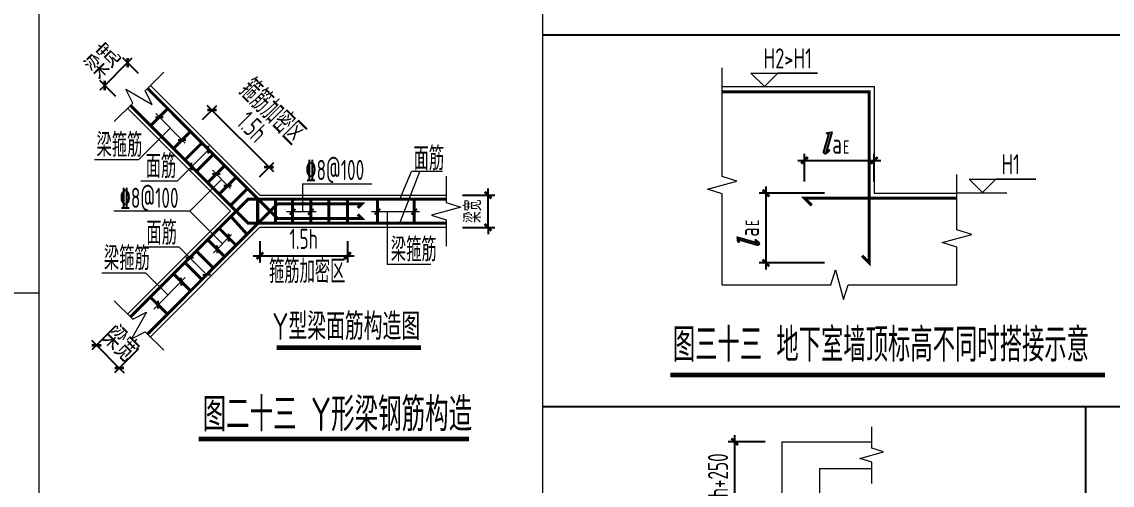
# Model space of a CAD drawing. Extents: x -129922 to 1190196, y -520662 to 139923.
# Drawn here: x -21256 to -5022, y -212319 to -205420 of the extents above; entities that cross this region are included whole.
import ezdxf
from ezdxf.enums import TextEntityAlignment as Align

# ---------------------------------------------------------------- set-up
doc = ezdxf.new("R2010")
doc.units = 0
doc.header["$LTSCALE"] = 1000
doc.header["$MEASUREMENT"] = 0
doc.layers.add('$AUDIT_BAD_LAYER3', color=7, linetype='Continuous')
for name, color, linetype, lineweight in [('S-基础-DIM', 3, 'Continuous', 20), ('S-墙柱-REIN', 1, 'Continuous', 20), ('S-大样-实线', 2, 'Continuous', 20), ('S-大样-标高', 3, 'Continuous', 20), ('S-通用-TAB', 7, 'Continuous', 20), ('S-通用-TEXT', 7, 'Continuous', 20), ('S-通用-THIN', 7, 'Continuous', 20)]:
    doc.layers.add(name, color=color, linetype=linetype, lineweight=lineweight)
doc.styles.add('HZDX', font='tssdeng.shx', dxfattribs={"bigfont": 'tssdchn.shx'})
doc.styles.add('TSSD_Dimension', font='tssdeng.shx', dxfattribs={"width": 0.7, "bigfont": 'HZTXT.SHX'})
doc.styles.add('TSSD_Rein', font='tssdeng.shx', dxfattribs={"width": 0.7, "bigfont": 'hztxt.shx'})
doc.styles.add('TSSD_Rein_300(数字)', font='Tssdeng.shx', dxfattribs={"width": 0.65, "height": 300, "bigfont": 'hztxt.shx'})
doc.styles.add('TSSD_Rein_350（文字）', font='Tssdeng.shx', dxfattribs={"width": 0.65, "height": 350, "bigfont": 'hztxt.shx'})
doc.dimstyles.new('TSSD_20_100', dxfattribs={"dimtxt": 250, "dimasz": 100, "dimexe": 100, "dimexo": 250, "dimgap": 100, "dimtad": 1, "dimdec": 0, "dimlfac": 0.2, "dimzin": 0, "dimdsep": 46, "dimtxsty": 'TSSD_Dimension', "dimblk": 'ARCHTICK', "dimcen": 0, "dimdle": 100, "dimclrt": 7, "dimadec": 0, "dimazin": 0, "dimtfac": 1, "dimtdec": 0, "dimtix": 1, "dimtmove": 2, "dimatfit": 3, "dimfxl": 0, "dimtolj": 1, "dimtzin": 0, "dimarcsym": 0})

# ---------------------------------------------------------------- blocks, each defined once
blk = doc.blocks.new('_ArchTick')
at = {"color": 0, "linetype": 'ByBlock', "const_width": 0.4}
blk.add_lwpolyline([(-0.5, -0.5), (0.5, 0.5)], dxfattribs=at)
blk = doc.blocks.new('*D896')
at = {"layer": '$AUDIT_BAD_LAYER3', "color": 0, "lineweight": -2, "transparency": 16777216}
for p, q in [((293147, 284741), (293147, 285155)), ((294185, 284741), (294185, 285155)), ((293047, 285055), (294285, 285055))]:
    blk.add_line(p, q, dxfattribs=at)
at = {"layer": 'Defpoints', "color": 0, "transparency": 16777216}
for p in [(294185, 285055), (293147, 284491), (294185, 284491)]:
    blk.add_point(p, dxfattribs=at)
at = {"layer": '$AUDIT_BAD_LAYER3', "color": 0, "lineweight": -2, "transparency": 16777216, "xscale": 100, "yscale": 100, "zscale": 100, "rotation": 180}
blk.add_blockref('_ArchTick', (293147, 285055), dxfattribs=at)
at = {"layer": '$AUDIT_BAD_LAYER3', "color": 0, "lineweight": -2, "transparency": 16777216, "xscale": 100, "yscale": 100, "zscale": 100}
blk.add_blockref('_ArchTick', (294185, 285055), dxfattribs=at)
blk = doc.blocks.new('*D897')
at = {"layer": '$AUDIT_BAD_LAYER3', "color": 0, "lineweight": -2, "transparency": 16777216}
for p, q in [((292573, 284667), (292573, 283429)), ((293447, 284567), (292473, 284567)), ((293447, 283529), (292473, 283529))]:
    blk.add_line(p, q, dxfattribs=at)
at = {"layer": 'Defpoints', "color": 0, "transparency": 16777216}
for p in [(293697, 284567), (292573, 283529), (293697, 283529)]:
    blk.add_point(p, dxfattribs=at)
at = {"layer": '$AUDIT_BAD_LAYER3', "color": 0, "lineweight": -2, "transparency": 16777216, "xscale": 100, "yscale": 100, "zscale": 100}
for p, rotation in [((292573, 284567), 90), ((292573, 283529), 270)]:
    blk.add_blockref('_ArchTick', p, dxfattribs=dict(at, rotation=rotation))
blk = doc.blocks.new('L')
blk.add_hatch(color=256).paths.add_polyline_path([(729, 1457), (517, 1424), (520, 1401), (546, 1406), (559, 1406), (573, 1406), (589, 1401), (606, 1393), (610, 1377), (608, 1358), (402, 654), (396, 630), (402, 603), (409, 589), (425, 574), (450, 570), (481, 576), (511, 593), (538, 613), (563, 638), (581, 656), (600, 683), (620, 708), (604, 732), (591, 716), (579, 697), (563, 675), (542, 652), (524, 640), (509, 640), (499, 652), (499, 671), (503, 689)])
blk.add_lwpolyline([(517, 1424), (729, 1457), (503, 689), (499, 671), (499, 652), (509, 640), (524, 640), (542, 652), (563, 675), (579, 697), (591, 716), (604, 732), (620, 708), (600, 683), (581, 656), (563, 638), (538, 613), (511, 593), (481, 576), (450, 570), (425, 574), (409, 589), (402, 603), (396, 630), (402, 654), (608, 1358), (610, 1377), (606, 1393), (589, 1401), (573, 1406), (559, 1406), (546, 1406), (520, 1401), (517, 1424)])
blk = doc.blocks.new('LaE')
at = {"xscale": 0.362879999956931, "yscale": 0.362879999956931, "zscale": 0.362879999956931, "rotation": 4.997341366769869e-08}
blk.add_blockref('L', (79553, 21072), dxfattribs=at)
at = {"style": 'TSSD_Rein', "width": 0.7}
for s, height, p in [('a', 300, (79894, 21278)), ('E', 200, (80031, 21278))]:
    blk.add_text(s, height=height, rotation=0, dxfattribs=at).set_placement(p, align=Align.CENTER)
blk = doc.blocks.new('*D1087')
at = {"layer": 'Defpoints', "color": 0, "transparency": 16777216}
for p in [(-10641, -211672), (-9939, -211672), (-9939, -212671)]:
    blk.add_point(p, dxfattribs=at)
at = {"layer": 'S-基础-DIM', "color": 0, "lineweight": -2, "transparency": 16777216}
for p, q in [((-10189, -211672), (-10741, -211672)), ((-10641, -212771), (-10641, -211572)), ((-10189, -212671), (-10741, -212671))]:
    blk.add_line(p, q, dxfattribs=at)
at = {"layer": 'S-基础-DIM', "color": 0, "lineweight": -2, "transparency": 16777216, "xscale": 100, "yscale": 100, "zscale": 100}
for p, rotation in [((-10641, -211672), 90), ((-10641, -212671), 270)]:
    blk.add_blockref('_ArchTick', p, dxfattribs=dict(at, rotation=rotation))
at = {"layer": 'S-基础-DIM', "color": 7, "transparency": 16777216, "insert": (-10891, -212172), "char_height": 300, "attachment_point": 5, "rotation": 90, "style": 'TSSD_Rein_300(数字)'}
blk.add_mtext('\\A1;h+250', dxfattribs=at)
blk = doc.blocks.new('*D1090')
at = {"layer": 'Defpoints', "color": 0, "transparency": 16777216}
for p in [(-17711, -208434), (-16407, -208434), (-16407, -208902)]:
    blk.add_point(p, dxfattribs=at)
at = {"layer": 'S-基础-DIM', "color": 0, "lineweight": -2, "transparency": 16777216}
for p, q in [((-17711, -208684), (-17711, -209002)), ((-16407, -208684), (-16407, -209002)), ((-17811, -208902), (-16307, -208902))]:
    blk.add_line(p, q, dxfattribs=at)
at = {"layer": 'S-基础-DIM', "color": 0, "lineweight": -2, "transparency": 16777216, "xscale": 100, "yscale": 100, "zscale": 100, "rotation": 180}
blk.add_blockref('_ArchTick', (-17711, -208902), dxfattribs=at)
at = {"layer": 'S-基础-DIM', "color": 0, "lineweight": -2, "transparency": 16777216, "xscale": 100, "yscale": 100, "zscale": 100}
blk.add_blockref('_ArchTick', (-16407, -208902), dxfattribs=at)
at = {"layer": 'S-基础-DIM', "color": 7, "transparency": 16777216, "insert": (-17059, -208652), "char_height": 300, "attachment_point": 5, "style": 'TSSD_Rein_300(数字)'}
blk.add_mtext('\\A1;1.5h', dxfattribs=at)
blk = doc.blocks.new('*D1092')
at = {"layer": 'Defpoints', "color": 0, "transparency": 16777216}
for p in [(-14945, -208000), (-14315, -208000), (-14945, -208480)]:
    blk.add_point(p, dxfattribs=at)
at = {"layer": 'S-基础-DIM', "color": 0, "lineweight": -2, "transparency": 16777216}
for p, q in [((-14315, -208000), (-14315, -207900)), ((-14695, -208000), (-14215, -208000)), ((-14315, -208480), (-14315, -208000)), ((-14695, -208480), (-14215, -208480)), ((-14315, -208480), (-14315, -208580))]:
    blk.add_line(p, q, dxfattribs=at)
at = {"layer": 'S-基础-DIM', "color": 0, "lineweight": -2, "transparency": 16777216, "xscale": 100, "yscale": 100, "zscale": 100}
for p, rotation in [((-14315, -208000), 270), ((-14315, -208480), 90)]:
    blk.add_blockref('_ArchTick', p, dxfattribs=dict(at, rotation=rotation))
at = {"layer": 'S-基础-DIM', "color": 7, "transparency": 16777216, "insert": (-14540, -208240), "char_height": 250, "attachment_point": 5, "rotation": 90, "style": 'TSSD_Dimension'}
blk.add_mtext('\\A1;梁宽', dxfattribs=at)
blk = doc.blocks.new('*D1095')
at = {"layer": 'Defpoints', "color": 0, "transparency": 16777216}
for p in [(-19682, -206028), (-19341, -206368), (-19681, -206708)]:
    blk.add_point(p, dxfattribs=at)
at = {"layer": 'S-基础-DIM', "color": 0, "lineweight": -2, "transparency": 16777216}
for p, q in [((-19518, -206192), (-19752, -205957)), ((-19682, -206028), (-19611, -205957)), ((-20021, -206367), (-19682, -206028)), ((-19858, -206531), (-20092, -206296)), ((-20021, -206367), (-20092, -206438))]:
    blk.add_line(p, q, dxfattribs=at)
at = {"layer": 'S-基础-DIM', "color": 0, "lineweight": -2, "transparency": 16777216, "xscale": 100, "yscale": 100, "zscale": 100}
for p, rotation in [((-19682, -206028), 224.9832484903859), ((-20021, -206367), 44.98324849038592)]:
    blk.add_blockref('_ArchTick', p, dxfattribs=dict(at, rotation=rotation))
at = {"layer": 'S-基础-DIM', "color": 7, "transparency": 16777216, "insert": (-20046, -206003), "char_height": 350, "attachment_point": 5, "rotation": 44.9832, "style": 'TSSD_Dimension'}
blk.add_mtext('\\A1;梁宽', dxfattribs=at)
blk = doc.blocks.new('*D1096')
at = {"layer": 'Defpoints', "color": 0, "transparency": 16777216}
for p in [(-19681, -209772), (-19342, -210111), (-19805, -210575)]:
    blk.add_point(p, dxfattribs=at)
at = {"layer": 'S-基础-DIM', "color": 0, "lineweight": -2, "transparency": 16777216}
for p, q in [((-19858, -209949), (-20215, -210306)), ((-20145, -210235), (-20215, -210165)), ((-20145, -210235), (-19805, -210575)), ((-19519, -210288), (-19876, -210645)), ((-19805, -210575), (-19734, -210645))]:
    blk.add_line(p, q, dxfattribs=at)
at = {"layer": 'S-基础-DIM', "color": 0, "lineweight": -2, "transparency": 16777216, "xscale": 100, "yscale": 100, "zscale": 100}
for p, rotation in [((-20145, -210235), 315.000329552436), ((-19805, -210575), 135.000329552436)]:
    blk.add_blockref('_ArchTick', p, dxfattribs=dict(at, rotation=rotation))
at = {"layer": 'S-基础-DIM', "color": 7, "transparency": 16777216, "insert": (-19780, -210211), "char_height": 350, "attachment_point": 5, "rotation": 315.0003, "style": 'TSSD_Dimension'}
blk.add_mtext('\\A1;梁宽', dxfattribs=at)
blk = doc.blocks.new('*D1097')
at = {"layer": 'Defpoints', "color": 0, "transparency": 16777216}
for p in [(-18424, -206735), (-18743, -207053), (-17896, -207903)]:
    blk.add_point(p, dxfattribs=at)
at = {"layer": 'S-基础-DIM', "color": 0, "lineweight": -2, "transparency": 16777216}
for p, q in [((-18566, -206876), (-18353, -206664)), ((-17506, -207655), (-18495, -206664)), ((-17719, -207726), (-17506, -207514))]:
    blk.add_line(p, q, dxfattribs=at)
at = {"layer": 'S-基础-DIM', "color": 0, "lineweight": -2, "transparency": 16777216, "xscale": 100, "yscale": 100, "zscale": 100}
for p, rotation in [((-18424, -206735), 134.9269688594489), ((-17577, -207584), 314.9269688594489)]:
    blk.add_blockref('_ArchTick', p, dxfattribs=dict(at, rotation=rotation))
at = {"layer": 'S-基础-DIM', "color": 7, "transparency": 16777216, "insert": (-17823, -206983), "char_height": 300, "attachment_point": 5, "rotation": 314.927, "style": 'TSSD_Rein_300(数字)'}
blk.add_mtext('\\A1;1.5h', dxfattribs=at)
blk = doc.blocks.new('ddfghj')
at = {"layer": 'S-墙柱-REIN', "const_width": 45}
for points in [[(291920.7, 286076.9), (294108.6, 286076.9), (294108.6, 283529.5), (294002.5, 283635.5)], [(293253.3, 284384.7), (293147.2, 284490.8), (295416.7, 284490.8)]]:
    blk.add_lwpolyline(points, dxfattribs=at)
at = {"layer": 'S-大样-实线', "ltscale": 800}
for p, q in [((291920.7, 286153.4), (294185.1, 286153.4)), ((294185.1, 286153.4), (294185.1, 284567.3)), ((294185.1, 284567.3), (295416.7, 284567.3))]:
    blk.add_line(p, q, dxfattribs=at)
at = {"layer": 'S-大样-标高'}
blk.add_line((296159.9, 284567.3), (295416.7, 284567.3), dxfattribs=at)
for points in [[(293341.3, 286353.4), (292749.8, 286353.4), (292549.8, 286153.4), (292349.8, 286353.4)], [(296589, 284777.5), (295997.5, 284777.5), (295797.5, 284577.5), (295597.5, 284777.5)]]:
    blk.add_lwpolyline(points, close=True, dxfattribs=at)
at = {"layer": 'S-通用-TEXT', "color": 3, "const_width": 70}
blk.add_lwpolyline([(291148, 281859.9), (297618.8, 281859.9)], dxfattribs=at)
at = {"layer": 'S-通用-THIN'}
for points in [[(291920.7, 283203.2), (291920.7, 284555.9), (291700.7, 284625.9), (292140.7, 284745.9), (291920.7, 284815.9), (291920.7, 286433.4)], [(295416.7, 283203.2), (295416.7, 283762.8), (295196.7, 283832.8), (295636.7, 283952.8), (295416.7, 284022.8), (295416.7, 284847.3)], [(291920.7, 283203.2), (293538.7, 283203.2), (293608.7, 283423.2), (293728.7, 282983.2), (293798.7, 283203.2), (295416.7, 283203.2)]]:
    blk.add_lwpolyline(points, dxfattribs=at)
blk.add_blockref('LaE', (213737.6, 263874.9))
at = {"rotation": 90}
blk.add_blockref('LaE', (313749.2, 204094.5), dxfattribs=at)
at = {"layer": 'S-大样-标高', "color": 7, "style": 'TSSD_Rein', "width": 0.7}
for s, p in [('H2>H1', (293257.3, 286423.7)), ('H1', (296353.3, 284847.8))]:
    blk.add_text(s, height=300, rotation=0, dxfattribs=at).set_placement(p, align=Align.RIGHT)
at = {"layer": 'S-通用-TEXT', "style": 'HZDX', "width": 0.7}
blk.add_text('图三十三 地下室墙顶标高不同时搭接示意', height=500, dxfattribs=at).set_placement((291185.5, 282058.3))
at = {"layer": 'S-基础-DIM'}
for p1, p2, distance, picture, middle in [((293147.2, 284490.8), (294185.1, 284490.8), 564.2, '*D896', (293666.2, 285055)), ((293696.6, 284567.3), (293696.6, 283529.5), -1123.1, '*D897', (292573.5, 284048.4))]:
    dim = blk.add_aligned_dim(p1=p1, p2=p2, distance=distance, text=' ', dimstyle='TSSD_20_100', dxfattribs=at)
    dim.commit()
    dim.dimension.update_dxf_attribs({"geometry": picture, "text_midpoint": middle})

msp = doc.modelspace()

# ---------------------------------------------------------------- linework, layer by layer
for p, q in [((-13498.6, -205616.3), (-4394.6, -205616.3)), ((-13498.6, -211148.9), (-4394.6, -211148.9)), ((-5420.6, -211148.9), (-5420.6, -220854.8))]:
    msp.add_line(p, q)
at = {"layer": 'S-墙柱-REIN', "const_width": 45}
for points in [[(-19383.7, -206410.9), (-17449.1, -208350.4), (-16192.5, -208350.4), (-16254, -208288.9)], [(-19638.4, -206665.4), (-17884.9, -208419.8), (-14937.6, -208419.8)], [(-19335.7, -206966), (-19082.3, -206713.1)], [(-18996.8, -207305.8), (-18743.3, -207053)], [(-18827.3, -207475.7), (-18573.8, -207222.9)], [(-18657.8, -207645.6), (-18404.3, -207392.8)], [(-18488.3, -207815.6), (-18234.8, -207562.7)], [(-18318.8, -207985.5), (-18065.3, -207732.6)], [(-18149.3, -208155.4), (-17895.8, -207902.6)], [(-19638.4, -209814.6), (-17884.9, -208059.8), (-14937.6, -208059.8)], [(-19383.7, -210069.1), (-17448.9, -208129.1), (-16192.5, -208129.1), (-16254, -208190.6)], [(-17744.6, -208419.8), (-17744.6, -208059.8)], [(-17480.5, -208419.8), (-17480.5, -208059.8)], [(-17226, -208419.8), (-17226, -208059.8)], [(-16952.9, -208419.8), (-16952.9, -208059.8)], [(-16686.3, -208419.8), (-16686.3, -208059.8)], [(-16406.8, -208419.8), (-16406.8, -208059.8)], [(-15961.1, -208419.8), (-15961.1, -208059.8)], [(-15415, -208419.8), (-15415, -208059.8)], [(-18153.3, -208306.4), (-17913.4, -208572.2)], [(-18318.8, -208494.2), (-18065.3, -208747)], [(-18488.3, -208664.1), (-18234.8, -208916.9)], [(-18657.8, -208834), (-18404.3, -209086.9)], [(-18827.3, -209003.9), (-18573.8, -209256.8)], [(-18996.8, -209173.9), (-18743.3, -209426.7)], [(-19335, -209527), (-19081.6, -209779.8)]]:
    msp.add_lwpolyline(points, dxfattribs=at)
at = {"layer": 'S-大样-实线'}
for p, q in [((-19341.3, -206368.5), (-17710.9, -207999.8)), ((-19680.8, -206707.8), (-18149.8, -208239.8)), ((-17710.9, -207999.8), (-14937.6, -207999.8)), ((-19680.8, -209772.2), (-18149.8, -208239.8)), ((-19341.3, -210111.5), (-17710.9, -208479.8)), ((-17710.9, -208479.8), (-14937.6, -208479.8)), ((-9938.8, -211672.4), (-8602.8, -211672.4)), ((-9938.8, -211672.4), (-9938.8, -217948.2)), ((-9379.7, -212071.7), (-9379.7, -214653.5)), ((-9379.7, -212071.7), (-8602.8, -212071.7))]:
    msp.add_line(p, q, dxfattribs=at)
at = {"layer": 'S-通用-TAB'}
for p, q in [((-20998.6, -245509.4), (-20998.6, -192110.4)), ((-13498.6, -245510.4), (-13498.6, -192110.4)), ((-37498.6, -209455.7), (-20998.6, -209455.7))]:
    msp.add_line(p, q, dxfattribs=at)
at = {"layer": 'S-通用-TEXT'}
for p, q in [((-18826.3, -207226.9), (-19262.5, -206785)), ((-19046.8, -207003.3), (-19518.2, -207474.4)), ((-18945.4, -207790.3), (-18477.7, -207323.8)), ((-19518.2, -207474.4), (-20173.6, -207474.4)), ((-18147, -207904.2), (-18415.2, -207630.7)), ((-18945.4, -207790.3), (-19486.1, -207790.3)), ((-18281.1, -207767.5), (-18752.5, -208238.5)), ((-15626.9, -208419.8), (-15330, -207648.3)), ((-15626.9, -208059.8), (-15453.1, -207648.3)), ((-14990.5, -207648.3), (-15453.1, -207648.3)), ((-17075.2, -207831.9), (-17075.2, -208248.1)), ((-17075.2, -207831.9), (-16045.9, -207831.9)), ((-18752.5, -208238.5), (-19886.3, -208238.5)), ((-18267.3, -208724.9), (-18752.5, -208238.5)), ((-16872.4, -208248.1), (-17314.5, -208248.1)), ((-15334.3, -208248.1), (-16049.6, -208248.1)), ((-15814.4, -208248.1), (-15814.4, -209031.6)), ((-18132.5, -208588.8), (-18402.1, -208860.9)), ((-18914, -208774.5), (-19450, -208774.5)), ((-18502.6, -209186.9), (-18914, -208774.5)), ((-15166.5, -209031.6), (-15814.4, -209031.6)), ((-19407.5, -209161.1), (-20062.9, -209161.1)), ((-19082.3, -209487.2), (-19407.5, -209161.1)), ((-18823.6, -209227.8), (-19292.8, -209698.3))]:
    msp.add_line(p, q, dxfattribs=at)
at = {"layer": 'S-通用-TEXT', "const_width": 30}
for points in [[(-19148.1, -206840.6), (-19266.9, -206841.5)], [(-18812.7, -207181), (-18931.4, -207181.8)], [(-18478.1, -207264.4), (-18477.3, -207383.2)], [(-18730.4, -207514.9), (-18729.5, -207633.7)], [(-18300.9, -207686.3), (-18419.7, -207687.2)], [(-18133.4, -207858.2), (-18252.2, -207859.1)], [(-17184, -208206), (-17267.9, -208290.1)], [(-16911.2, -208206), (-16995.1, -208290.1)], [(-15919.1, -208206), (-16003, -208290.1)], [(-15373.1, -208206), (-15457, -208290.1)], [(-18178.7, -208575.9), (-18176.1, -208694.6)], [(-18348.2, -208745.8), (-18345.6, -208864.6)], [(-18697.3, -208930.9), (-18816, -208933.5)], [(-18884.3, -209228), (-18881.7, -209346.8)], [(-18443.2, -209185.6), (-18561.9, -209188.2)], [(-19229.5, -209574.1), (-19226.9, -209692.9)]]:
    msp.add_lwpolyline(points, dxfattribs=at)
at = {"layer": 'S-通用-TEXT', "color": 3, "const_width": 70}
for points in [[(-17461.4, -210273.4), (-15313, -210273.4)], [(-18620.8, -211629.3), (-14599.3, -211629.3)]]:
    msp.add_lwpolyline(points, dxfattribs=at)
at = {"layer": 'S-通用-THIN'}
for points in [[(-19878.9, -206905.8), (-19603.1, -206630.1), (-19709.1, -206425), (-19313.2, -206651.4), (-19419.2, -206446.3), (-19143.3, -206170.6)], [(-14937.6, -207719.8), (-14937.6, -208109.8), (-14717.6, -208179.8), (-15157.6, -208299.8), (-14937.6, -208369.8), (-14937.6, -208759.8)], [(-19879.1, -209574), (-19603.2, -209849.7), (-19398.2, -209743.6), (-19624.3, -210139.6), (-19419.3, -210033.5), (-19143.4, -210309.2)], [(-8602.8, -212295.4), (-8602.8, -211975.9), (-8778.5, -211920), (-8427, -211824.1), (-8602.8, -211768.2), (-8602.8, -211448.7)]]:
    msp.add_lwpolyline(points, dxfattribs=at)

# ---------------------------------------------------------------- block references
msp.add_blockref('ddfghj', (-302749.9, -492538.3))

# ---------------------------------------------------------------- texts
at = {"layer": 'S-通用-TEXT', "width": 0.65}
for s, height, rotation, style, p in [('箍筋加密区', 350, 315, 'TSSD_Rein_350（文字）', (-18048.7, -206473)), ('梁箍筋', 350, 0, 'TSSD_Rein_350（文字）', (-20143.9, -207429.6)), ('面筋', 350, 0, 'TSSD_Rein_350（文字）', (-15422.7, -207630.2)), ('面筋', 350, 0, 'TSSD_Rein_350（文字）', (-19412.1, -207746.4)), ('\x848@100', 300, 0, 'TSSD_Rein_300(数字)', (-17035, -207775.9)), ('\x848@100', 300, 0, 'TSSD_Rein_300(数字)', (-19799.3, -208190.8)), ('面筋', 350, 0, 'TSSD_Rein_350（文字）', (-19401.7, -208737.7)), ('梁箍筋', 350, 0, 'TSSD_Rein_350（文字）', (-15761.9, -208986.8)), ('梁箍筋', 350, 0, 'TSSD_Rein_350（文字）', (-20033.2, -209116.4)), ('箍筋加密区', 350, 0, 'TSSD_Rein_350（文字）', (-17575.3, -209310.9))]:
    msp.add_text(s, height=height, rotation=rotation, dxfattribs=dict(at, style=style)).set_placement(p)
at = {"layer": 'S-通用-TEXT', "color": 0, "style": 'TSSD_Rein', "width": 0.7}
for s, height, p in [('Y型梁面筋构造图', 400, (-17526.1, -210155.5)), ('图二十三 Y形梁钢筋构造', 500, (-18563.6, -211515))]:
    msp.add_text(s, height=height, rotation=0, dxfattribs=at).set_placement(p)

# ---------------------------------------------------------------- dimensions: what is measured, and where the dimension line sits
at = {"layer": 'S-基础-DIM'}
for p1, p2, distance, text, override, picture, middle in [((-19680.8, -206707.8), (-19341.3, -206368.5), 481.5, '梁宽', {"dimtxt": 350}, '*D1095', (-20045.9, -206003)), ((-17895.8, -207902.6), (-18743.3, -207053), -450.7, '1.5h', {"dimtxt": 350, "dimtxsty": 'TSSD_Rein_300(数字)'}, '*D1097', (-17823.5, -206982.9)), ((-19681.2, -209771.8), (-19341.8, -210111.2), -655.4, '梁宽', {"dimtxt": 350}, '*D1096', (-19780.4, -210210.5))]:
    dim = msp.add_aligned_dim(p1=p1, p2=p2, distance=distance, text=text, dimstyle='TSSD_20_100', override=override, dxfattribs=at)
    dim.commit()
    dim.dimension.update_dxf_attribs({"geometry": picture, "text_midpoint": middle})
dim = msp.add_linear_dim(base=(-14314.6, -207999.8), p1=(-14944.6, -208479.8), p2=(-14944.6, -207999.8), angle=270, text='梁宽', dimstyle='TSSD_20_100', dxfattribs=at)
dim.commit()
dim.dimension.update_dxf_attribs({"geometry": '*D1092', "text_midpoint": (-14539.6, -208239.8)})
dim = msp.add_linear_dim(base=(-16406.8, -208901.8), p1=(-17710.9, -208434.4), p2=(-16406.8, -208434.4), text='1.5h', dimstyle='TSSD_20_100', override={"dimtxt": 350, "dimtxsty": 'TSSD_Rein_300(数字)'}, dxfattribs=at)
dim.commit()
dim.dimension.update_dxf_attribs({"geometry": '*D1090', "text_midpoint": (-17058.9, -208651.8)})
dim = msp.add_linear_dim(base=(-10640.7, -211672.4), p1=(-9938.8, -212670.9), p2=(-9938.8, -211672.4), angle=90, text='h+250', dimstyle='TSSD_20_100', override={"dimtxt": 300, "dimtxsty": 'TSSD_Rein_300(数字)'}, dxfattribs=at)
dim.commit()
dim.dimension.update_dxf_attribs({"geometry": '*D1087', "text_midpoint": (-10890.7, -212171.6)})

doc.saveas('drawing.dxf')
